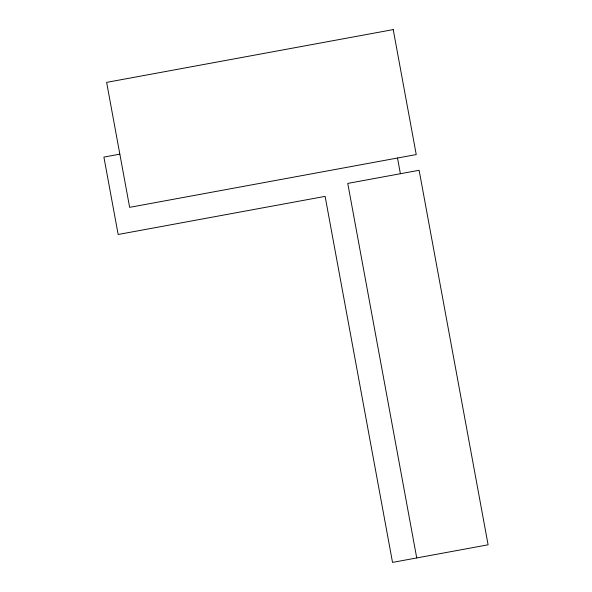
<?xml version="1.0" encoding="UTF-8"?>
<svg xmlns="http://www.w3.org/2000/svg" width="592" height="592" viewBox="0 0 592 592"><rect width="100%" height="100%" fill="white"/><g stroke="black" fill="none" stroke-linecap="round" stroke-linejoin="round"><path stroke-width="0.89" d="M119.843 154.149L103.903 157.087L118.156 234.484L325.119 196.374L392.526 562.4L488.097 544.803L419.129 170.274L347.756 183.416L416.731 557.945M397.506 158.012L400.399 173.722M393.221 29.6L106.627 82.377L129.641 207.341L416.235 154.564L393.221 29.6"/></g></svg>
